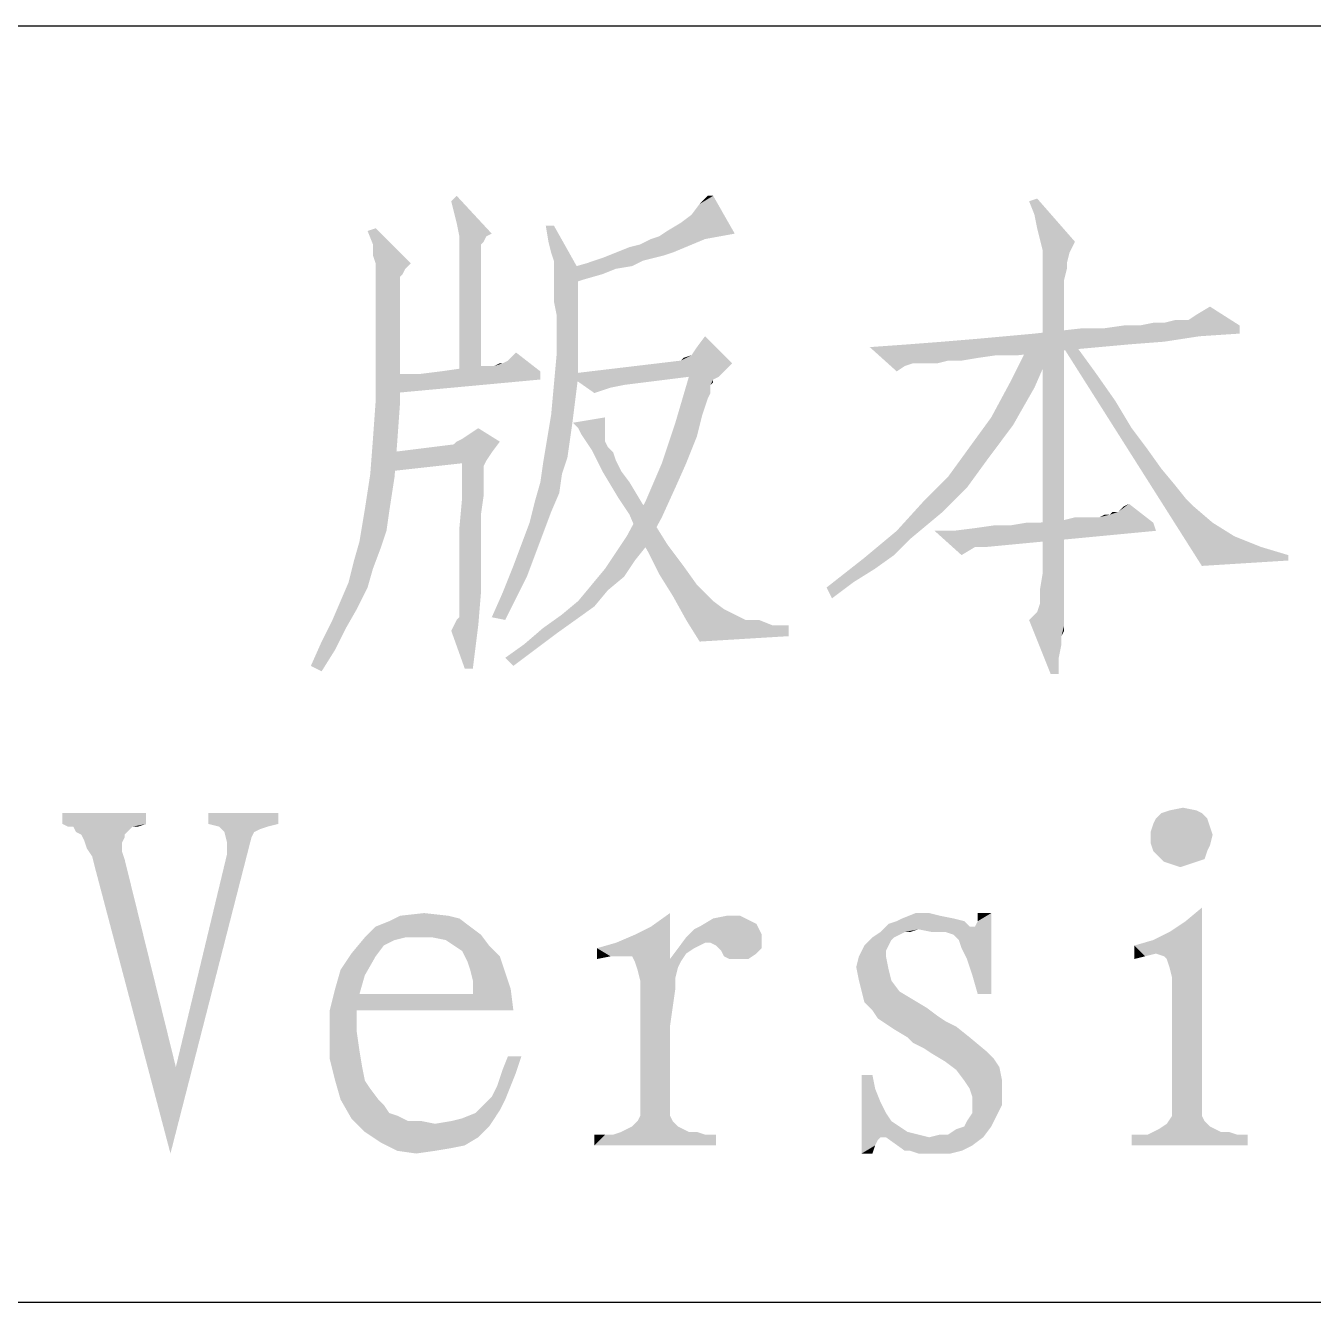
# Model space of a CAD drawing. Header units: millimetres. Extents: x 336 to 634, y 189 to 399.
# Drawn here: x 510.65 to 517.72, y 201.18 to 208.18 of the extents above; entities that cross this region are included whole.
import ezdxf

# ---------------------------------------------------------------- set-up
doc = ezdxf.new("R2010")
doc.units = ezdxf.units.MM

msp = doc.modelspace()

# ---------------------------------------------------------------- linework, layer by layer
at = {"color": 7, "linetype": 'Continuous'}
for p, q in [((448.54993, 208.17685), (628.54993, 208.17685)), ((448.54993, 201.17685), (628.54993, 201.17685))]:
    msp.add_line(p, q, dxfattribs=at)
for points in [[(513.00042, 207.1554), (512.9856, 207.21466), (513.01523, 207.24429)], [(513.01523, 207.09614), (513.00042, 207.1554), (513.01523, 207.24429)], [(513.01523, 207.09614), (513.01523, 207.24429), (513.20782, 207.03688)], [(514.30412, 207.14059), (514.34856, 207.19985), (514.42264, 207.24429)], [(514.30412, 207.14059), (514.42264, 207.24429), (514.54116, 207.03688)], [(514.42264, 207.24429), (514.34856, 207.19985), (514.39301, 207.24429)], [(516.1856, 207.14059), (516.15597, 207.21466), (516.20042, 207.22947)], [(516.20042, 207.06651), (516.1856, 207.14059), (516.20042, 207.22947)], [(516.21523, 207.00725), (516.20042, 207.06651), (516.20042, 207.22947)], [(516.21523, 207.00725), (516.20042, 207.22947), (516.40782, 206.99244)], [(514.54116, 207.03688), (514.24486, 207.09614), (514.30412, 207.14059)], [(512.55597, 206.97762), (512.52634, 207.0517), (512.57079, 207.06651)], [(512.55597, 206.91836), (512.55597, 206.97762), (512.57079, 207.06651)], [(512.57079, 206.87392), (512.55597, 206.91836), (512.57079, 207.06651)], [(512.57079, 206.87392), (512.57079, 207.06651), (512.76338, 206.87392)], [(513.20782, 207.03688), (513.03005, 207.02207), (513.01523, 207.09614)], [(513.54856, 207.08133), (513.51893, 206.99244), (513.50412, 207.08133)], [(513.53375, 206.93318), (513.51893, 206.99244), (513.54856, 207.08133)], [(513.54856, 206.88873), (513.53375, 206.93318), (513.54856, 207.08133)], [(513.54856, 206.88873), (513.54856, 207.08133), (513.6819, 206.84429)], [(514.54116, 207.03688), (514.17079, 207.0517), (514.24486, 207.09614)], [(513.03005, 207.02207), (513.20782, 207.03688), (513.17819, 207.02207)], [(513.17819, 207.02207), (513.16338, 206.99244), (513.03005, 206.93318)], [(513.17819, 207.02207), (513.03005, 206.93318), (513.03005, 207.02207)], [(513.16338, 206.99244), (513.14856, 206.97762), (513.03005, 206.93318)], [(513.8893, 206.93318), (513.96338, 206.96281), (514.37819, 207.00725)], [(513.8893, 206.93318), (514.37819, 207.00725), (514.20042, 206.93318)], [(513.96338, 206.96281), (514.02264, 206.97762), (514.37819, 207.00725)], [(514.37819, 207.00725), (514.02264, 206.97762), (514.0819, 207.00725)], [(514.0819, 207.00725), (514.12634, 207.02207), (514.54116, 207.03688)], [(514.0819, 207.00725), (514.54116, 207.03688), (514.37819, 207.00725)], [(514.54116, 207.03688), (514.12634, 207.02207), (514.17079, 207.0517)], [(516.40782, 206.99244), (516.23005, 206.94799), (516.21523, 207.00725)], [(516.23005, 206.94799), (516.40782, 206.99244), (516.37819, 206.93318)], [(513.14856, 206.97762), (513.14856, 206.94799), (513.03005, 206.93318)], [(513.03005, 206.93318), (513.14856, 206.94799), (513.14856, 206.93318)], [(513.14856, 206.93318), (513.14856, 206.88873), (513.03005, 206.23688)], [(513.14856, 206.93318), (513.03005, 206.23688), (513.03005, 206.93318)], [(514.20042, 206.93318), (514.15597, 206.91836), (513.81523, 206.90355)], [(514.20042, 206.93318), (513.81523, 206.90355), (513.8893, 206.93318)], [(513.81523, 206.90355), (514.15597, 206.91836), (514.09671, 206.90355)], [(516.37819, 206.93318), (516.23005, 206.91836), (516.23005, 206.94799)], [(516.23005, 206.91836), (516.37819, 206.93318), (516.36338, 206.87392)], [(516.36338, 206.87392), (516.23005, 206.8591), (516.23005, 206.91836)], [(512.76338, 206.87392), (512.57079, 206.84429), (512.57079, 206.87392)], [(512.57079, 206.84429), (512.76338, 206.87392), (512.73375, 206.84429)], [(513.14856, 206.88873), (513.14856, 206.82948), (513.03005, 206.23688)], [(513.6819, 206.84429), (513.54856, 206.8591), (513.54856, 206.88873)], [(513.6819, 206.84429), (513.54856, 206.84429), (513.54856, 206.8591)], [(513.97819, 206.8591), (513.62264, 206.84429), (513.72634, 206.87392)], [(513.62264, 206.84429), (513.97819, 206.8591), (513.8893, 206.84429)], [(514.09671, 206.90355), (514.03745, 206.88873), (513.72634, 206.87392)], [(514.09671, 206.90355), (513.72634, 206.87392), (513.81523, 206.90355)], [(513.72634, 206.87392), (514.03745, 206.88873), (513.97819, 206.8591)], [(516.23005, 206.8591), (516.36338, 206.87392), (516.36338, 206.84429)], [(516.36338, 206.84429), (516.23005, 206.77022), (516.23005, 206.8591)], [(512.73375, 206.84429), (512.57079, 206.81466), (512.57079, 206.84429)], [(512.57079, 206.81466), (512.73375, 206.84429), (512.71893, 206.81466)], [(512.71893, 206.81466), (512.70412, 206.79985), (512.57079, 206.78503)], [(512.71893, 206.81466), (512.57079, 206.78503), (512.57079, 206.81466)], [(512.57079, 206.78503), (512.70412, 206.79985), (512.70412, 206.77022)], [(512.70412, 206.77022), (512.57079, 206.74059), (512.57079, 206.78503)], [(513.14856, 206.82948), (513.14856, 206.7554), (513.03005, 206.23688)], [(513.6819, 206.84429), (513.54856, 206.82948), (513.54856, 206.84429)], [(513.54856, 206.79985), (513.54856, 206.82948), (513.6819, 206.84429)], [(513.54856, 206.7554), (513.54856, 206.79985), (513.6819, 206.84429)], [(513.54856, 206.71096), (513.54856, 206.7554), (513.6819, 206.84429)], [(513.54856, 206.71096), (513.6819, 206.84429), (513.6819, 206.68133)], [(513.62264, 206.84429), (513.8893, 206.84429), (513.71153, 206.78503)], [(513.71153, 206.78503), (513.62264, 206.7554), (513.62264, 206.84429)], [(513.8893, 206.84429), (513.81523, 206.81466), (513.71153, 206.78503)], [(516.36338, 206.84429), (516.34856, 206.78503), (516.23005, 206.77022)], [(516.23005, 206.77022), (516.34856, 206.78503), (516.34856, 206.69614)], [(512.70412, 206.77022), (512.70412, 206.7554), (512.57079, 206.74059)], [(512.57079, 206.74059), (512.70412, 206.7554), (512.70412, 206.72577)], [(512.70412, 206.72577), (512.57079, 206.68133), (512.57079, 206.74059)], [(512.57079, 206.68133), (512.70412, 206.72577), (512.70412, 206.68133)], [(513.14856, 206.7554), (513.14856, 206.66651), (513.03005, 206.23688)], [(513.6819, 206.68133), (513.54856, 206.66651), (513.54856, 206.71096)], [(516.34856, 206.69614), (516.23005, 206.6517), (516.23005, 206.77022)], [(512.70412, 206.68133), (512.70412, 206.63688), (512.57079, 206.62207)], [(512.70412, 206.68133), (512.57079, 206.62207), (512.57079, 206.68133)], [(512.57079, 206.62207), (512.70412, 206.63688), (512.70412, 206.57762)], [(513.14856, 206.66651), (513.14856, 206.54799), (513.03005, 206.23688)], [(513.56338, 206.59244), (513.54856, 206.66651), (513.6819, 206.68133)], [(513.56338, 206.53318), (513.56338, 206.59244), (513.6819, 206.68133)], [(513.56338, 206.53318), (513.6819, 206.68133), (513.6819, 206.53318)], [(516.23005, 206.6517), (516.34856, 206.69614), (516.34856, 206.59244)], [(516.34856, 206.59244), (516.23005, 206.51836), (516.23005, 206.6517)], [(517.03005, 206.56281), (517.07449, 206.59244), (517.14856, 206.63688)], [(517.03005, 206.56281), (517.14856, 206.63688), (517.31153, 206.53318)], [(512.70412, 206.57762), (512.57079, 206.53318), (512.57079, 206.62207)], [(512.57079, 206.53318), (512.70412, 206.57762), (512.70412, 206.48873)], [(516.23005, 206.51836), (516.34856, 206.59244), (516.34856, 206.44429)], [(512.70412, 206.48873), (512.57079, 206.44429), (512.57079, 206.53318)], [(513.14856, 206.54799), (513.14856, 206.41466), (513.03005, 206.23688)], [(513.6819, 206.53318), (513.6819, 206.38503), (513.56338, 206.37022)], [(513.6819, 206.53318), (513.56338, 206.37022), (513.56338, 206.53318)], [(516.1856, 206.48873), (516.31893, 206.50355), (517.31153, 206.53318)], [(516.1856, 206.48873), (517.31153, 206.53318), (517.31153, 206.48873)], [(516.34856, 206.44429), (516.23005, 206.3554), (516.23005, 206.51836)], [(516.31893, 206.50355), (516.57079, 206.51836), (517.31153, 206.53318)], [(516.57079, 206.51836), (516.31893, 206.50355), (516.45227, 206.51836)], [(516.76338, 206.53318), (517.31153, 206.53318), (516.57079, 206.51836)], [(516.76338, 206.53318), (516.57079, 206.51836), (516.67449, 206.53318)], [(516.89671, 206.54799), (516.76338, 206.53318), (516.83745, 206.54799)], [(517.31153, 206.53318), (516.76338, 206.53318), (516.89671, 206.54799)], [(517.01523, 206.56281), (517.03005, 206.56281), (516.89671, 206.54799)], [(516.9856, 206.56281), (517.01523, 206.56281), (516.89671, 206.54799)], [(516.9856, 206.56281), (516.89671, 206.54799), (516.95597, 206.56281)], [(517.31153, 206.53318), (516.89671, 206.54799), (517.03005, 206.56281)], [(512.57079, 206.44429), (512.70412, 206.48873), (512.70412, 206.41466)], [(512.70412, 206.41466), (512.57079, 206.34059), (512.57079, 206.44429)], [(514.30412, 206.37022), (514.33375, 206.41466), (514.37819, 206.47392)], [(514.30412, 206.37022), (514.37819, 206.47392), (514.52634, 206.32577)], [(516.70412, 206.42947), (515.2819, 206.41466), (515.4893, 206.42947)], [(515.2819, 206.41466), (516.70412, 206.42947), (516.54116, 206.41466)], [(516.89671, 206.44429), (515.4893, 206.42947), (515.6819, 206.44429)], [(515.4893, 206.42947), (516.89671, 206.44429), (516.70412, 206.42947)], [(515.6819, 206.44429), (515.85967, 206.4591), (517.0893, 206.47392)], [(515.6819, 206.44429), (517.0893, 206.47392), (516.89671, 206.44429)], [(517.0893, 206.47392), (515.85967, 206.4591), (516.02264, 206.47392)], [(517.31153, 206.48873), (516.02264, 206.47392), (516.1856, 206.48873)], [(516.02264, 206.47392), (517.31153, 206.48873), (517.0893, 206.47392)], [(516.2893, 206.42947), (516.05227, 206.22207), (516.15597, 206.42947)], [(516.05227, 206.22207), (516.2893, 206.42947), (516.1856, 206.19244)], [(516.23005, 206.3554), (516.34856, 206.44429), (516.34856, 206.28133)], [(516.40782, 206.42947), (517.10412, 205.21466), (516.33375, 206.42947)], [(516.40782, 206.42947), (516.52634, 206.26651), (517.10412, 205.21466)], [(512.57079, 206.34059), (512.70412, 206.41466), (512.70412, 206.31096)], [(513.14856, 206.41466), (513.14856, 206.26651), (513.03005, 206.23688)], [(513.29671, 206.34059), (513.34116, 206.38503), (513.47449, 206.28133)], [(513.6819, 206.2517), (513.54856, 206.20725), (513.56338, 206.37022)], [(513.56338, 206.37022), (513.6819, 206.38503), (513.6819, 206.2517)], [(514.24486, 206.34059), (514.25967, 206.3554), (514.30412, 206.37022)], [(514.52634, 206.32577), (514.24486, 206.34059), (514.30412, 206.37022)], [(515.2819, 206.41466), (516.54116, 206.41466), (515.97819, 206.37022)], [(515.2819, 206.41466), (515.97819, 206.37022), (515.51893, 206.32577)], [(515.2819, 206.41466), (515.51893, 206.32577), (515.47449, 206.31096)], [(515.47449, 206.31096), (515.43005, 206.28133), (515.2819, 206.41466)], [(515.97819, 206.37022), (515.87449, 206.3554), (515.51893, 206.32577)], [(515.87449, 206.3554), (515.71153, 206.34059), (515.51893, 206.32577)], [(515.71153, 206.34059), (515.87449, 206.3554), (515.7856, 206.34059)], [(516.54116, 206.41466), (516.37819, 206.39985), (515.97819, 206.37022)], [(516.37819, 206.39985), (516.23005, 206.38503), (515.97819, 206.37022)], [(515.97819, 206.37022), (516.23005, 206.38503), (516.09671, 206.37022)], [(516.34856, 206.28133), (516.23005, 206.16281), (516.23005, 206.3554)], [(512.70412, 206.31096), (512.57079, 206.11836), (512.57079, 206.34059)], [(512.57079, 206.11836), (512.70412, 206.31096), (512.70412, 206.10355)], [(512.92634, 206.28133), (513.03005, 206.29614), (513.22264, 206.31096)], [(513.47449, 206.28133), (512.92634, 206.28133), (513.22264, 206.31096)], [(513.17819, 206.31096), (513.22264, 206.31096), (513.03005, 206.29614)], [(513.17819, 206.31096), (513.03005, 206.29614), (513.10412, 206.31096)], [(513.26708, 206.32577), (513.22264, 206.31096), (513.25227, 206.32577)], [(513.47449, 206.28133), (513.22264, 206.31096), (513.26708, 206.32577)], [(513.47449, 206.28133), (513.26708, 206.32577), (513.29671, 206.34059)], [(514.52634, 206.32577), (513.62264, 206.26651), (514.24486, 206.34059)], [(514.52634, 206.32577), (514.4819, 206.28133), (513.62264, 206.26651)], [(515.53375, 206.32577), (515.51893, 206.32577), (515.71153, 206.34059)], [(515.56338, 206.32577), (515.53375, 206.32577), (515.71153, 206.34059)], [(515.59301, 206.32577), (515.56338, 206.32577), (515.71153, 206.34059)], [(515.59301, 206.32577), (515.71153, 206.34059), (515.65227, 206.32577)], [(512.80782, 206.26651), (513.47449, 206.23688), (512.67449, 206.16281)], [(512.80782, 206.26651), (512.67449, 206.16281), (512.67449, 206.26651)], [(513.47449, 206.28133), (512.80782, 206.26651), (512.92634, 206.28133)], [(512.80782, 206.26651), (513.47449, 206.28133), (513.47449, 206.23688)], [(513.54856, 206.20725), (513.6819, 206.2517), (513.66708, 206.13318)], [(514.2893, 206.2517), (513.62264, 206.26651), (514.4819, 206.28133)], [(513.62264, 206.26651), (514.2893, 206.2517), (513.93375, 206.20725)], [(513.62264, 206.26651), (513.93375, 206.20725), (513.85967, 206.19244)], [(513.85967, 206.19244), (513.77079, 206.16281), (513.62264, 206.26651)], [(514.42264, 206.23688), (514.21523, 205.99985), (514.2893, 206.2517)], [(514.42264, 206.23688), (514.40782, 206.20725), (514.21523, 205.99985)], [(514.2893, 206.2517), (514.4819, 206.28133), (514.45227, 206.2517)], [(514.2893, 206.2517), (514.45227, 206.2517), (514.42264, 206.23688)], [(514.42264, 206.23688), (514.42264, 206.22207), (514.40782, 206.20725)], [(516.1856, 206.19244), (515.94856, 206.02947), (516.05227, 206.22207)], [(516.23005, 206.16281), (516.34856, 206.28133), (516.34856, 206.07392)], [(516.52634, 206.26651), (516.63005, 206.11836), (517.10412, 205.21466)], [(513.66708, 206.13318), (513.53375, 206.04429), (513.54856, 206.20725)], [(514.40782, 206.20725), (514.40782, 206.19244), (514.21523, 205.99985)], [(514.40782, 206.19244), (514.40782, 206.16281), (514.21523, 205.99985)], [(514.40782, 206.16281), (514.39301, 206.13318), (514.21523, 205.99985)], [(515.94856, 206.02947), (516.1856, 206.19244), (516.06708, 205.98503)], [(516.34856, 206.07392), (516.23005, 205.9554), (516.23005, 206.16281)], [(512.70412, 206.10355), (512.55597, 205.91096), (512.57079, 206.11836)], [(512.55597, 205.91096), (512.70412, 206.10355), (512.6893, 205.89614)], [(513.53375, 206.04429), (513.66708, 206.13318), (513.65227, 206.01466)], [(514.39301, 206.13318), (514.37819, 206.08873), (514.21523, 205.99985)], [(514.37819, 206.08873), (514.36338, 206.04429), (514.21523, 205.99985)], [(516.23005, 205.9554), (516.34856, 206.07392), (516.34856, 205.8517)], [(516.63005, 206.11836), (516.71893, 205.97022), (517.10412, 205.21466)], [(513.65227, 206.01466), (513.50412, 205.86651), (513.53375, 206.04429)], [(513.65227, 206.01466), (513.63745, 205.91096), (513.50412, 205.86651)], [(513.66708, 205.98503), (513.65227, 205.99985), (513.83005, 206.02947)], [(513.66708, 205.98503), (513.83005, 206.02947), (513.83005, 205.98503)], [(514.34856, 205.98503), (514.14116, 205.77762), (514.21523, 205.99985)], [(514.21523, 205.99985), (514.36338, 206.04429), (514.34856, 205.98503)], [(516.06708, 205.98503), (515.83005, 205.86651), (515.94856, 206.02947)], [(513.25227, 205.89614), (513.04486, 205.91096), (513.0893, 205.94058)], [(513.0893, 205.94058), (513.13375, 205.97022), (513.25227, 205.89614)], [(513.83005, 205.98503), (513.6819, 205.97022), (513.66708, 205.98503)], [(513.6819, 205.97022), (513.83005, 205.98503), (513.83005, 205.9554)], [(513.83005, 205.9554), (513.69671, 205.94058), (513.6819, 205.97022)], [(513.69671, 205.94058), (513.83005, 205.9554), (513.83005, 205.94058)], [(513.83005, 205.94058), (513.72634, 205.89614), (513.69671, 205.94058)], [(513.83005, 205.94058), (513.83005, 205.92577), (513.72634, 205.89614)], [(514.34856, 205.98503), (514.33375, 205.92577), (514.14116, 205.77762)], [(515.83005, 205.86651), (516.06708, 205.98503), (515.93375, 205.80725)], [(516.34856, 205.8517), (516.23005, 205.74799), (516.23005, 205.9554)], [(516.71893, 205.97022), (516.80782, 205.8517), (517.10412, 205.21466)], [(512.6893, 205.89614), (512.54116, 205.71836), (512.55597, 205.91096)], [(512.54116, 205.71836), (512.6893, 205.89614), (512.67449, 205.70355)], [(512.64486, 205.83688), (513.00042, 205.88133), (513.25227, 205.89614)], [(512.64486, 205.83688), (513.25227, 205.89614), (513.20782, 205.83688)], [(513.25227, 205.89614), (513.00042, 205.88133), (513.01523, 205.89614)], [(513.25227, 205.89614), (513.01523, 205.89614), (513.04486, 205.91096)], [(513.62264, 205.80725), (513.4893, 205.77762), (513.50412, 205.86651)], [(513.50412, 205.86651), (513.63745, 205.91096), (513.62264, 205.80725)], [(513.83005, 205.92577), (513.83005, 205.91096), (513.72634, 205.89614)], [(513.72634, 205.89614), (513.83005, 205.91096), (513.83005, 205.89614)], [(513.83005, 205.89614), (513.75597, 205.8517), (513.72634, 205.89614)], [(513.83005, 205.89614), (513.84486, 205.86651), (513.75597, 205.8517)], [(513.75597, 205.8517), (513.84486, 205.86651), (513.87449, 205.83688)], [(514.14116, 205.77762), (514.33375, 205.92577), (514.27449, 205.77762)], [(515.93375, 205.80725), (515.71153, 205.70355), (515.83005, 205.86651)], [(513.20782, 205.83688), (513.17819, 205.79244), (512.64486, 205.73318)], [(513.20782, 205.83688), (512.64486, 205.73318), (512.64486, 205.83688)], [(513.17819, 205.79244), (513.04486, 205.77762), (512.64486, 205.73318)], [(513.04486, 205.77762), (513.17819, 205.79244), (513.16338, 205.76281)], [(513.4893, 205.77762), (513.62264, 205.80725), (513.59301, 205.71836)], [(513.87449, 205.83688), (513.7856, 205.79244), (513.75597, 205.8517)], [(513.7856, 205.79244), (513.87449, 205.83688), (513.8893, 205.79244)], [(513.8893, 205.79244), (513.81523, 205.73318), (513.7856, 205.79244)], [(513.81523, 205.73318), (513.8893, 205.79244), (513.91893, 205.73318)], [(515.71153, 205.70355), (515.93375, 205.80725), (515.81523, 205.64429)], [(516.23005, 205.74799), (516.34856, 205.8517), (516.34856, 205.62947)], [(516.80782, 205.8517), (516.8819, 205.74799), (517.10412, 205.21466)], [(512.67449, 205.70355), (512.51153, 205.52577), (512.54116, 205.71836)], [(513.16338, 205.76281), (513.04486, 205.58503), (513.04486, 205.77762)], [(513.16338, 205.76281), (513.16338, 205.73318), (513.04486, 205.58503)], [(513.16338, 205.73318), (513.16338, 205.70355), (513.04486, 205.58503)], [(513.59301, 205.71836), (513.47449, 205.67392), (513.4893, 205.77762)], [(513.47449, 205.67392), (513.59301, 205.71836), (513.57819, 205.61466)], [(513.91893, 205.73318), (513.85967, 205.6591), (513.81523, 205.73318)], [(513.91893, 205.73318), (513.96338, 205.67392), (513.85967, 205.6591)], [(514.27449, 205.77762), (514.21523, 205.64429), (514.05227, 205.57022)], [(514.27449, 205.77762), (514.05227, 205.57022), (514.14116, 205.77762)], [(516.34856, 205.62947), (516.23005, 205.5554), (516.23005, 205.74799)], [(516.8819, 205.74799), (516.95597, 205.6591), (517.10412, 205.21466)], [(512.51153, 205.52577), (512.67449, 205.70355), (512.64486, 205.51096)], [(513.16338, 205.70355), (513.16338, 205.6591), (513.04486, 205.58503)], [(513.16338, 205.6591), (513.16338, 205.59985), (513.04486, 205.58503)], [(513.57819, 205.61466), (513.44486, 205.57022), (513.47449, 205.67392)], [(513.85967, 205.6591), (513.96338, 205.67392), (514.00782, 205.59985)], [(514.00782, 205.59985), (513.90412, 205.58503), (513.85967, 205.6591)], [(515.81523, 205.64429), (515.57819, 205.57022), (515.71153, 205.70355)], [(516.95597, 205.6591), (517.01523, 205.58503), (517.10412, 205.21466)], [(513.14856, 205.49614), (513.03005, 205.42207), (513.04486, 205.58503)], [(513.04486, 205.58503), (513.16338, 205.59985), (513.14856, 205.49614)], [(513.44486, 205.57022), (513.57819, 205.61466), (513.53375, 205.51096)], [(513.96338, 205.49614), (513.90412, 205.58503), (514.00782, 205.59985)], [(513.96338, 205.49614), (514.00782, 205.59985), (514.09671, 205.4517)], [(514.05227, 205.57022), (514.21523, 205.64429), (514.14116, 205.48133)], [(515.81523, 205.64429), (515.75597, 205.58503), (515.57819, 205.57022)], [(515.57819, 205.57022), (515.75597, 205.58503), (515.6819, 205.51096)], [(516.23005, 205.5554), (516.34856, 205.62947), (516.34856, 205.42207)], [(517.01523, 205.58503), (517.05967, 205.54059), (517.10412, 205.21466)], [(512.64486, 205.51096), (512.49671, 205.43688), (512.51153, 205.52577)], [(512.49671, 205.43688), (512.64486, 205.51096), (512.63005, 205.40725)], [(513.53375, 205.51096), (513.41523, 205.4517), (513.44486, 205.57022)], [(513.41523, 205.4517), (513.53375, 205.51096), (513.4893, 205.39244)], [(514.14116, 205.48133), (513.94856, 205.37762), (514.05227, 205.57022)], [(515.6819, 205.51096), (515.43005, 205.40725), (515.57819, 205.57022)], [(515.6819, 205.51096), (515.59301, 205.43688), (515.43005, 205.40725)], [(516.34856, 205.42207), (516.23005, 205.40725), (516.23005, 205.5554)], [(516.64486, 205.51096), (516.60042, 205.49614), (516.61523, 205.51096)], [(516.83745, 205.4517), (516.60042, 205.49614), (516.64486, 205.51096)], [(516.64486, 205.51096), (516.67449, 205.54059), (516.70412, 205.5554)], [(516.64486, 205.51096), (516.70412, 205.5554), (516.83745, 205.4517)], [(517.05967, 205.54059), (517.16338, 205.4517), (517.10412, 205.21466)], [(512.63005, 205.40725), (512.4819, 205.34799), (512.49671, 205.43688)], [(513.03005, 205.42207), (513.14856, 205.49614), (513.14856, 205.37762)], [(513.4893, 205.39244), (513.37079, 205.33318), (513.41523, 205.4517)], [(513.94856, 205.37762), (514.14116, 205.48133), (514.05227, 205.31836)], [(514.09671, 205.4517), (514.00782, 205.39244), (513.96338, 205.49614)], [(514.00782, 205.39244), (514.09671, 205.4517), (514.17079, 205.33318)], [(515.43005, 205.40725), (515.59301, 205.43688), (515.50412, 205.36281)], [(515.74116, 205.40725), (515.85967, 205.42207), (516.83745, 205.4517)], [(515.74116, 205.40725), (516.83745, 205.4517), (516.85227, 205.40725)], [(515.85967, 205.42207), (516.05227, 205.43688), (516.83745, 205.4517)], [(516.05227, 205.43688), (515.85967, 205.42207), (515.96338, 205.43688)], [(516.21523, 205.4517), (516.83745, 205.4517), (516.05227, 205.43688)], [(516.21523, 205.4517), (516.05227, 205.43688), (516.14116, 205.4517)], [(516.21523, 205.4517), (516.34856, 205.46651), (516.54116, 205.48133)], [(516.83745, 205.4517), (516.21523, 205.4517), (516.54116, 205.48133)], [(516.34856, 205.46651), (516.21523, 205.4517), (516.2893, 205.46651)], [(516.49671, 205.48133), (516.54116, 205.48133), (516.34856, 205.46651)], [(516.45227, 205.48133), (516.49671, 205.48133), (516.34856, 205.46651)], [(516.45227, 205.48133), (516.34856, 205.46651), (516.40782, 205.48133)], [(516.5856, 205.49614), (516.60042, 205.49614), (516.54116, 205.48133)], [(516.5856, 205.49614), (516.54116, 205.48133), (516.57079, 205.49614)], [(516.83745, 205.4517), (516.54116, 205.48133), (516.60042, 205.49614)], [(517.16338, 205.4517), (517.2819, 205.37762), (517.10412, 205.21466)], [(512.4819, 205.34799), (512.63005, 205.40725), (512.60042, 205.31836)], [(513.14856, 205.37762), (513.03005, 205.27392), (513.03005, 205.42207)], [(513.03005, 205.27392), (513.14856, 205.37762), (513.14856, 205.22947)], [(513.37079, 205.33318), (513.4893, 205.39244), (513.44486, 205.27392)], [(514.05227, 205.31836), (513.8893, 205.28873), (513.94856, 205.37762)], [(514.17079, 205.33318), (514.06708, 205.28873), (514.00782, 205.39244)], [(515.50412, 205.36281), (515.25227, 205.25911), (515.43005, 205.40725)], [(515.74116, 205.40725), (515.7856, 205.27392), (515.63745, 205.40725)], [(515.74116, 205.40725), (516.85227, 205.40725), (515.85967, 205.31836)], [(515.74116, 205.40725), (515.85967, 205.31836), (515.7856, 205.27392)], [(515.85967, 205.31836), (516.85227, 205.40725), (515.91893, 205.31836)], [(516.23005, 205.27392), (516.23005, 205.40725), (516.34856, 205.42207)], [(516.23005, 205.27392), (516.34856, 205.42207), (516.34856, 205.25911)], [(517.2819, 205.37762), (517.43005, 205.31836), (517.10412, 205.21466)], [(512.60042, 205.31836), (512.45227, 205.24429), (512.4819, 205.34799)], [(512.45227, 205.24429), (512.60042, 205.31836), (512.55597, 205.19985)], [(513.44486, 205.27392), (513.32634, 205.21466), (513.37079, 205.33318)], [(513.8893, 205.28873), (514.05227, 205.31836), (513.99301, 205.24429)], [(514.06708, 205.28873), (514.17079, 205.33318), (514.25967, 205.21466)], [(515.50412, 205.36281), (515.41523, 205.27392), (515.25227, 205.25911)], [(517.43005, 205.31836), (517.57819, 205.27392), (517.10412, 205.21466)], [(512.55597, 205.19985), (512.42264, 205.12577), (512.45227, 205.24429)], [(513.14856, 205.22947), (513.03005, 205.1554), (513.03005, 205.27392)], [(513.03005, 205.06651), (513.03005, 205.1554), (513.14856, 205.22947)], [(513.03005, 205.06651), (513.14856, 205.22947), (513.14856, 205.06651)], [(513.32634, 205.21466), (513.44486, 205.27392), (513.40042, 205.1554)], [(513.99301, 205.24429), (513.83005, 205.19985), (513.8893, 205.28873)], [(513.83005, 205.19985), (513.99301, 205.24429), (513.93375, 205.1554)], [(514.25967, 205.21466), (514.12634, 205.17022), (514.06708, 205.28873)], [(515.31153, 205.19985), (515.04486, 205.09614), (515.25227, 205.25911)], [(515.25227, 205.25911), (515.41523, 205.27392), (515.31153, 205.19985)], [(516.34856, 205.25911), (516.23005, 205.17022), (516.23005, 205.27392)], [(516.23005, 205.17022), (516.34856, 205.25911), (516.34856, 205.12577)], [(517.57819, 205.27392), (517.57819, 205.24429), (517.10412, 205.21466)], [(512.42264, 205.12577), (512.55597, 205.19985), (512.52634, 205.09614)], [(513.40042, 205.1554), (513.26708, 205.06651), (513.32634, 205.21466)], [(513.26708, 205.06651), (513.40042, 205.1554), (513.34116, 205.03688)], [(513.93375, 205.1554), (513.75597, 205.11096), (513.83005, 205.19985)], [(513.75597, 205.11096), (513.93375, 205.1554), (513.84486, 205.08133)], [(514.12634, 205.17022), (514.25967, 205.21466), (514.33375, 205.11096)], [(514.33375, 205.11096), (514.20042, 205.0517), (514.12634, 205.17022)], [(515.31153, 205.19985), (515.19301, 205.12577), (515.04486, 205.09614)], [(516.34856, 205.12577), (516.21523, 205.08133), (516.23005, 205.17022)], [(512.52634, 205.09614), (512.37819, 205.02207), (512.42264, 205.12577)], [(512.37819, 205.02207), (512.52634, 205.09614), (512.46708, 204.97762)], [(513.84486, 205.08133), (513.6819, 205.02207), (513.75597, 205.11096)], [(513.6819, 205.02207), (513.84486, 205.08133), (513.77079, 204.99244)], [(514.33375, 205.11096), (514.37819, 205.06651), (514.20042, 205.0517)], [(515.04486, 205.09614), (515.19301, 205.12577), (515.07449, 205.03688)], [(516.21523, 205.03688), (516.21523, 205.08133), (516.34856, 205.12577)], [(516.21523, 205.00725), (516.21523, 205.03688), (516.34856, 205.12577)], [(516.21523, 205.00725), (516.34856, 205.12577), (516.34856, 205.00725)], [(512.46708, 204.97762), (512.33375, 204.91836), (512.37819, 205.02207)], [(513.14856, 205.06651), (513.03005, 204.99244), (513.03005, 205.06651)], [(513.03005, 204.94799), (513.03005, 204.99244), (513.14856, 205.06651)], [(513.03005, 204.93318), (513.03005, 204.94799), (513.14856, 205.06651)], [(513.03005, 204.93318), (513.14856, 205.06651), (513.13375, 204.88873)], [(513.34116, 205.03688), (513.20782, 204.93318), (513.26708, 205.06651)], [(513.20782, 204.93318), (513.34116, 205.03688), (513.2819, 204.91836)], [(513.77079, 204.99244), (513.59301, 204.94799), (513.6819, 205.02207)], [(514.20042, 205.0517), (514.37819, 205.06651), (514.42264, 205.02207)], [(514.42264, 205.02207), (514.27449, 204.91836), (514.20042, 205.0517)], [(514.42264, 205.02207), (514.4819, 204.97762), (514.27449, 204.91836)], [(512.33375, 204.91836), (512.46708, 204.97762), (512.40782, 204.87392)], [(513.66708, 204.91836), (513.4893, 204.87392), (513.59301, 204.94799)], [(513.59301, 204.94799), (513.77079, 204.99244), (513.66708, 204.91836)], [(514.4819, 204.97762), (514.54116, 204.94799), (514.27449, 204.91836)], [(514.27449, 204.91836), (514.54116, 204.94799), (514.60042, 204.91836)], [(516.15597, 204.91836), (516.20042, 204.96281), (516.34856, 205.00725)], [(516.15597, 204.91836), (516.34856, 205.00725), (516.34856, 204.91836)], [(516.34856, 205.00725), (516.20042, 204.96281), (516.21523, 205.00725)], [(512.40782, 204.87392), (512.27449, 204.79984), (512.33375, 204.91836)], [(512.27449, 204.79984), (512.40782, 204.87392), (512.34856, 204.7554)], [(513.13375, 204.88873), (512.9856, 204.8591), (513.01523, 204.91836)], [(513.05967, 204.6517), (512.9856, 204.8591), (513.13375, 204.88873)], [(513.13375, 204.88873), (513.01523, 204.91836), (513.03005, 204.93318)], [(513.05967, 204.6517), (513.13375, 204.88873), (513.10412, 204.6517)], [(513.56338, 204.84429), (513.3856, 204.78503), (513.4893, 204.87392)], [(513.4893, 204.87392), (513.66708, 204.91836), (513.56338, 204.84429)], [(514.60042, 204.91836), (514.34856, 204.79984), (514.27449, 204.91836)], [(514.67449, 204.91836), (514.74856, 204.88873), (514.34856, 204.79984)], [(514.60042, 204.91836), (514.67449, 204.91836), (514.34856, 204.79984)], [(514.83745, 204.88873), (514.83745, 204.82947), (514.34856, 204.79984)], [(514.74856, 204.88873), (514.83745, 204.88873), (514.34856, 204.79984)], [(516.34856, 204.91836), (516.27449, 204.62207), (516.15597, 204.91836)], [(516.34856, 204.91836), (516.34856, 204.88873), (516.27449, 204.62207)], [(516.34856, 204.88873), (516.33375, 204.82947), (516.27449, 204.62207)], [(516.34856, 204.88873), (516.34856, 204.8591), (516.33375, 204.82947)], [(512.34856, 204.7554), (512.21523, 204.66651), (512.27449, 204.79984)], [(513.3856, 204.78503), (513.56338, 204.84429), (513.44486, 204.7554)], [(516.33375, 204.82947), (516.33375, 204.78503), (516.27449, 204.62207)], [(512.21523, 204.66651), (512.34856, 204.7554), (512.27449, 204.63688)], [(513.44486, 204.7554), (513.2819, 204.71096), (513.3856, 204.78503)], [(513.2819, 204.71096), (513.44486, 204.7554), (513.32634, 204.66651)], [(516.33375, 204.78503), (516.31893, 204.71096), (516.27449, 204.62207)], [(516.27449, 204.62207), (516.31893, 204.71096), (516.31893, 204.62207)], [(516.92634, 203.87392), (517.00042, 203.88873), (517.07449, 203.87392)], [(511.31153, 203.85911), (510.85227, 203.79985), (510.85227, 203.85911)], [(510.85227, 203.79985), (511.31153, 203.85911), (511.31153, 203.79985)], [(512.03745, 203.85911), (511.65227, 203.79985), (511.65227, 203.85911)], [(511.65227, 203.79985), (512.03745, 203.85911), (512.03745, 203.79985)], [(517.13375, 203.82947), (516.83745, 203.79985), (516.85227, 203.82947)], [(516.83745, 203.79985), (517.13375, 203.82947), (517.14856, 203.78503)], [(517.10412, 203.8591), (516.85227, 203.82947), (516.8819, 203.8591)], [(516.85227, 203.82947), (517.10412, 203.8591), (517.13375, 203.82947)], [(517.07449, 203.87392), (516.8819, 203.8591), (516.92634, 203.87392)], [(516.8819, 203.8591), (517.07449, 203.87392), (517.10412, 203.8591)], [(511.31153, 203.79985), (510.8819, 203.78503), (510.85227, 203.79985)], [(510.91153, 203.78503), (510.8819, 203.78503), (511.31153, 203.79985)], [(511.23745, 203.78503), (510.91153, 203.78503), (511.31153, 203.79985)], [(511.23745, 203.78503), (510.92634, 203.7554), (510.91153, 203.78503)], [(511.23745, 203.78503), (511.22264, 203.77021), (510.92634, 203.7554)], [(510.95597, 203.74059), (510.92634, 203.7554), (511.22264, 203.77021)], [(510.95597, 203.74059), (511.22264, 203.77021), (511.19301, 203.74059)], [(511.19301, 203.74059), (510.97079, 203.71096), (510.95597, 203.74059)], [(511.19301, 203.74059), (511.19301, 203.72577), (510.97079, 203.71096)], [(511.23745, 203.78503), (511.31153, 203.79985), (511.26708, 203.78503)], [(512.03745, 203.79985), (511.71153, 203.78503), (511.65227, 203.79985)], [(511.71153, 203.78503), (512.03745, 203.79985), (511.97819, 203.78503)], [(511.97819, 203.78503), (511.74116, 203.7554), (511.71153, 203.78503)], [(511.97819, 203.78503), (511.93375, 203.77021), (511.74116, 203.7554)], [(511.74116, 203.7554), (511.93375, 203.77021), (511.90412, 203.7554)], [(511.90412, 203.7554), (511.75597, 203.69614), (511.74116, 203.7554)], [(511.90412, 203.7554), (511.8893, 203.72577), (511.75597, 203.69614)], [(517.14856, 203.78503), (516.82264, 203.7554), (516.83745, 203.79985)], [(516.82264, 203.7554), (517.14856, 203.78503), (517.16338, 203.74059)], [(517.16338, 203.74059), (516.82264, 203.69614), (516.82264, 203.7554)], [(516.82264, 203.69614), (517.16338, 203.74059), (517.14856, 203.68133)], [(510.97079, 203.71096), (511.19301, 203.72577), (511.17819, 203.69614)], [(511.17819, 203.69614), (510.9856, 203.66651), (510.97079, 203.71096)], [(510.9856, 203.66651), (511.17819, 203.69614), (511.17819, 203.6517)], [(511.47449, 202.46651), (511.8893, 203.72577), (511.44486, 201.99244)], [(511.47449, 202.46651), (511.75597, 203.63688), (511.8893, 203.72577)], [(511.75597, 203.63688), (511.75597, 203.69614), (511.8893, 203.72577)], [(517.14856, 203.68133), (516.83745, 203.6517), (516.82264, 203.69614)], [(516.83745, 203.6517), (517.14856, 203.68133), (517.13375, 203.6517)], [(511.17819, 203.6517), (511.01523, 203.62207), (510.9856, 203.66651)], [(511.01523, 203.62207), (511.17819, 203.6517), (511.19301, 203.60725)], [(511.19301, 203.60725), (511.03005, 203.56281), (511.01523, 203.62207)], [(511.03005, 203.56281), (511.19301, 203.60725), (511.47449, 202.46651)], [(517.13375, 203.6517), (516.86708, 203.62207), (516.83745, 203.6517)], [(516.86708, 203.62207), (517.13375, 203.6517), (517.11893, 203.60725)], [(517.11893, 203.60725), (516.89671, 203.59244), (516.86708, 203.62207)], [(516.89671, 203.59244), (517.11893, 203.60725), (517.07449, 203.59244)], [(511.47449, 202.46651), (511.44486, 201.99244), (511.03005, 203.56281)], [(517.07449, 203.59244), (516.94116, 203.57762), (516.89671, 203.59244)], [(516.94116, 203.57762), (517.07449, 203.59244), (517.03005, 203.57762)], [(517.03005, 203.57762), (516.9856, 203.56281), (516.94116, 203.57762)], [(516.85227, 203.08873), (517.01523, 203.26651), (517.10412, 203.34059)], [(516.89671, 203.07392), (516.85227, 203.08873), (517.10412, 203.34059)], [(516.91153, 203.0591), (516.89671, 203.07392), (517.10412, 203.34059)], [(516.92634, 203.01466), (516.91153, 203.0591), (517.10412, 203.34059)], [(516.94116, 202.9554), (516.92634, 203.01466), (517.10412, 203.34059)], [(516.94116, 202.9554), (517.10412, 203.34059), (517.10412, 202.22947)], [(512.57079, 203.23688), (512.64486, 203.26651), (513.03005, 203.28133)], [(512.57079, 203.23688), (513.03005, 203.28133), (513.0893, 203.23688)], [(512.97079, 203.29614), (513.03005, 203.28133), (512.64486, 203.26651)], [(512.97079, 203.29614), (512.64486, 203.26651), (512.70412, 203.29614)], [(512.70412, 203.29614), (512.83745, 203.31096), (512.97079, 203.29614)], [(513.85967, 203.07392), (514.0819, 203.23688), (514.1856, 203.31096)], [(513.93375, 203.07392), (513.85967, 203.07392), (514.1856, 203.31096)], [(513.97819, 203.07392), (513.93375, 203.07392), (514.1856, 203.31096)], [(513.97819, 203.07392), (514.1856, 203.31096), (514.1856, 203.0591)], [(514.31893, 203.22207), (514.34856, 203.23688), (514.65967, 203.2517)], [(514.31893, 203.22207), (514.65967, 203.2517), (514.67449, 203.22207)], [(514.60042, 203.28133), (514.63005, 203.26651), (514.34856, 203.23688)], [(514.60042, 203.28133), (514.34856, 203.23688), (514.42264, 203.28133)], [(514.63005, 203.26651), (514.65967, 203.2517), (514.34856, 203.23688)], [(514.52634, 203.29614), (514.57079, 203.29614), (514.42264, 203.28133)], [(514.52634, 203.29614), (514.42264, 203.28133), (514.49671, 203.29614)], [(514.42264, 203.28133), (514.57079, 203.29614), (514.60042, 203.28133)], [(515.54856, 203.22207), (515.34116, 203.20725), (515.3856, 203.2517)], [(515.80042, 203.26651), (515.3856, 203.2517), (515.43005, 203.26651)], [(515.3856, 203.2517), (515.80042, 203.26651), (515.83005, 203.23688)], [(515.3856, 203.2517), (515.83005, 203.23688), (515.54856, 203.22207)], [(515.74116, 203.28133), (515.43005, 203.26651), (515.45967, 203.28133)], [(515.43005, 203.26651), (515.74116, 203.28133), (515.80042, 203.26651)], [(515.60782, 203.31096), (515.66708, 203.29614), (515.45967, 203.28133)], [(515.60782, 203.31096), (515.45967, 203.28133), (515.53375, 203.31096)], [(515.45967, 203.28133), (515.66708, 203.29614), (515.74116, 203.28133)], [(515.7856, 203.11836), (515.85967, 203.23688), (515.94856, 203.31096)], [(515.81523, 203.0591), (515.7856, 203.11836), (515.94856, 203.31096)], [(515.84486, 202.97022), (515.81523, 203.0591), (515.94856, 203.31096)], [(515.87449, 202.86651), (515.84486, 202.97022), (515.94856, 203.31096)], [(515.85967, 203.23688), (515.87449, 203.26651), (515.94856, 203.31096)], [(515.94856, 203.31096), (515.87449, 203.26651), (515.87449, 203.31096)], [(515.87449, 202.86651), (515.94856, 203.31096), (515.94856, 202.86651)], [(516.85227, 203.08873), (516.92634, 203.20725), (517.01523, 203.26651)], [(512.67449, 203.16281), (512.43745, 203.08873), (512.51153, 203.17762)], [(513.0893, 203.23688), (513.14856, 203.19244), (512.51153, 203.17762)], [(513.0893, 203.23688), (512.51153, 203.17762), (512.57079, 203.23688)], [(512.73375, 203.17762), (512.51153, 203.17762), (513.14856, 203.19244)], [(512.51153, 203.17762), (512.73375, 203.17762), (512.67449, 203.16281)], [(512.80782, 203.17762), (512.73375, 203.17762), (513.14856, 203.19244)], [(512.8819, 203.17762), (512.80782, 203.17762), (513.14856, 203.19244)], [(512.95597, 203.16281), (512.8819, 203.17762), (513.14856, 203.19244)], [(513.00042, 203.13318), (512.95597, 203.16281), (513.14856, 203.19244)], [(513.00042, 203.13318), (513.14856, 203.19244), (513.19301, 203.13318)], [(513.85967, 203.07392), (513.99301, 203.19244), (514.0819, 203.23688)], [(513.85967, 203.07392), (513.8893, 203.14799), (513.99301, 203.19244)], [(514.37819, 203.14799), (514.23005, 203.11836), (514.27449, 203.17762)], [(514.67449, 203.22207), (514.6893, 203.19244), (514.27449, 203.17762)], [(514.67449, 203.22207), (514.27449, 203.17762), (514.31893, 203.22207)], [(514.27449, 203.17762), (514.6893, 203.19244), (514.6893, 203.17762)], [(514.27449, 203.17762), (514.6893, 203.17762), (514.37819, 203.14799)], [(514.40782, 203.14799), (514.37819, 203.14799), (514.6893, 203.17762)], [(514.43745, 203.13318), (514.40782, 203.14799), (514.6893, 203.17762)], [(514.45227, 203.11836), (514.43745, 203.13318), (514.6893, 203.17762)], [(514.45227, 203.11836), (514.6893, 203.17762), (514.6893, 203.11836)], [(515.41523, 203.17762), (515.40042, 203.16281), (515.25227, 203.13318)], [(515.41523, 203.17762), (515.25227, 203.13318), (515.29671, 203.17762)], [(515.47449, 203.20725), (515.44486, 203.19244), (515.29671, 203.17762)], [(515.47449, 203.20725), (515.29671, 203.17762), (515.34116, 203.20725)], [(515.29671, 203.17762), (515.44486, 203.19244), (515.41523, 203.17762)], [(515.47449, 203.20725), (515.34116, 203.20725), (515.54856, 203.22207)], [(515.47449, 203.20725), (515.54856, 203.22207), (515.50412, 203.20725)], [(515.84486, 203.23688), (515.85967, 203.23688), (515.54856, 203.22207)], [(515.83005, 203.23688), (515.84486, 203.23688), (515.54856, 203.22207)], [(515.62264, 203.20725), (515.54856, 203.22207), (515.85967, 203.23688)], [(515.69671, 203.20725), (515.62264, 203.20725), (515.85967, 203.23688)], [(515.74116, 203.19244), (515.69671, 203.20725), (515.85967, 203.23688)], [(515.77079, 203.16281), (515.74116, 203.19244), (515.85967, 203.23688)], [(515.7856, 203.11836), (515.77079, 203.16281), (515.85967, 203.23688)], [(516.85227, 203.08873), (516.83745, 203.16281), (516.92634, 203.20725)], [(512.67449, 203.16281), (512.61523, 203.13318), (512.43745, 203.08873)], [(512.43745, 203.08873), (512.61523, 203.13318), (512.57079, 203.07392)], [(513.19301, 203.13318), (513.04486, 203.10355), (513.00042, 203.13318)], [(513.04486, 203.10355), (513.19301, 203.13318), (513.25227, 203.07392)], [(513.25227, 203.07392), (513.07449, 203.04429), (513.04486, 203.10355)], [(513.85967, 203.07392), (513.7856, 203.11836), (513.8893, 203.14799)], [(513.85967, 203.07392), (513.7856, 203.0591), (513.7856, 203.11836)], [(514.31893, 203.11836), (514.27449, 203.08873), (514.1856, 203.0591)], [(514.31893, 203.11836), (514.1856, 203.0591), (514.23005, 203.11836)], [(514.37819, 203.14799), (514.34856, 203.13318), (514.23005, 203.11836)], [(514.23005, 203.11836), (514.34856, 203.13318), (514.31893, 203.11836)], [(514.6893, 203.11836), (514.46708, 203.10355), (514.45227, 203.11836)], [(514.46708, 203.10355), (514.6893, 203.11836), (514.65967, 203.08873)], [(514.65967, 203.08873), (514.4819, 203.07392), (514.46708, 203.10355)], [(515.3856, 203.13318), (515.37079, 203.10355), (515.22264, 203.07392)], [(515.3856, 203.13318), (515.22264, 203.07392), (515.25227, 203.13318)], [(515.22264, 203.07392), (515.37079, 203.10355), (515.37079, 203.07392)], [(515.25227, 203.13318), (515.40042, 203.16281), (515.3856, 203.13318)], [(516.85227, 203.08873), (516.73375, 203.13318), (516.83745, 203.16281)], [(516.73375, 203.13318), (516.85227, 203.08873), (516.79301, 203.07392)], [(516.79301, 203.07392), (516.73375, 203.0591), (516.73375, 203.13318)], [(512.57079, 203.07392), (512.37819, 202.99985), (512.43745, 203.08873)], [(512.37819, 202.99985), (512.57079, 203.07392), (512.51153, 202.97022)], [(513.0893, 202.99985), (513.07449, 203.04429), (513.25227, 203.07392)], [(513.0893, 202.99985), (513.25227, 203.07392), (513.2819, 202.98503)], [(514.1856, 203.0591), (513.99301, 203.04429), (513.97819, 203.07392)], [(514.24486, 203.04429), (513.99301, 203.04429), (514.1856, 203.0591)], [(514.24486, 203.04429), (514.00782, 202.99985), (513.99301, 203.04429)], [(514.24486, 203.04429), (514.23005, 203.01466), (514.00782, 202.99985)], [(514.1856, 203.0591), (514.27449, 203.08873), (514.24486, 203.04429)], [(514.51153, 203.0591), (514.4819, 203.07392), (514.65967, 203.08873)], [(514.54116, 203.0591), (514.51153, 203.0591), (514.65967, 203.08873)], [(514.57079, 203.0591), (514.54116, 203.0591), (514.65967, 203.08873)], [(514.57079, 203.0591), (514.65967, 203.08873), (514.61523, 203.0591)], [(515.37079, 203.07392), (515.20782, 203.01466), (515.22264, 203.07392)], [(515.20782, 203.01466), (515.37079, 203.07392), (515.3856, 202.99985)], [(512.51153, 202.97022), (512.34856, 202.89614), (512.37819, 202.99985)], [(512.34856, 202.89614), (512.51153, 202.97022), (512.4819, 202.86651)], [(513.2819, 202.98503), (513.10412, 202.94059), (513.0893, 202.99985)], [(513.10412, 202.94059), (513.2819, 202.98503), (513.31153, 202.89614)], [(514.00782, 202.99985), (514.23005, 203.01466), (514.21523, 202.9554)], [(514.21523, 202.9554), (514.02264, 202.94059), (514.00782, 202.99985)], [(515.3856, 202.99985), (515.22264, 202.94059), (515.20782, 203.01466)], [(515.22264, 202.94059), (515.3856, 202.99985), (515.40042, 202.94059)], [(512.4819, 202.86651), (512.31893, 202.77762), (512.34856, 202.89614)], [(513.31153, 202.89614), (513.10412, 202.86651), (513.10412, 202.94059)], [(513.10412, 202.86651), (513.31153, 202.89614), (513.32634, 202.77762)], [(514.02264, 202.94059), (514.21523, 202.9554), (514.21523, 202.89614)], [(514.21523, 202.89614), (514.02264, 202.19985), (514.02264, 202.94059)], [(514.21523, 202.89614), (514.20042, 202.79244), (514.02264, 202.19985)], [(515.40042, 202.94059), (515.23745, 202.88133), (515.22264, 202.94059)], [(515.23745, 202.88133), (515.40042, 202.94059), (515.44486, 202.88133)], [(517.10412, 202.22947), (516.94116, 202.19985), (516.94116, 202.9554)], [(512.4819, 202.86651), (513.10412, 202.86651), (512.31893, 202.77762)], [(512.46708, 202.77762), (512.31893, 202.77762), (513.10412, 202.86651)], [(513.32634, 202.77762), (512.46708, 202.77762), (513.10412, 202.86651)], [(515.44486, 202.88133), (515.25227, 202.82207), (515.23745, 202.88133)], [(515.44486, 202.88133), (515.51893, 202.83688), (515.25227, 202.82207)], [(515.25227, 202.82207), (515.51893, 202.83688), (515.59301, 202.79244)], [(515.59301, 202.79244), (515.29671, 202.77762), (515.25227, 202.82207)], [(512.46708, 202.77762), (512.46708, 202.6591), (512.31893, 202.64429)], [(512.46708, 202.77762), (512.31893, 202.64429), (512.31893, 202.77762)], [(514.20042, 202.79244), (514.1856, 202.68873), (514.02264, 202.19985)], [(515.29671, 202.77762), (515.59301, 202.79244), (515.65227, 202.74799)], [(515.65227, 202.74799), (515.32634, 202.73318), (515.29671, 202.77762)], [(514.1856, 202.68873), (514.1856, 202.5554), (514.02264, 202.19985)], [(515.32634, 202.73318), (515.65227, 202.74799), (515.69671, 202.71836)], [(515.69671, 202.71836), (515.41523, 202.67392), (515.32634, 202.73318)], [(515.69671, 202.71836), (515.75597, 202.68873), (515.41523, 202.67392)], [(515.4893, 202.62948), (515.41523, 202.67392), (515.75597, 202.68873)], [(515.4893, 202.62948), (515.75597, 202.68873), (515.83005, 202.62948)], [(512.31893, 202.64429), (512.46708, 202.6591), (512.4819, 202.5554)], [(512.4819, 202.5554), (512.31893, 202.51096), (512.31893, 202.64429)], [(515.83005, 202.62948), (515.51893, 202.59985), (515.4893, 202.62948)], [(515.57819, 202.57022), (515.51893, 202.59985), (515.83005, 202.62948)], [(515.57819, 202.57022), (515.83005, 202.62948), (515.91893, 202.5554)], [(512.31893, 202.51096), (512.4819, 202.5554), (512.49671, 202.46651)], [(514.1856, 202.5554), (514.1856, 202.39244), (514.02264, 202.19985)], [(515.91893, 202.5554), (515.62264, 202.54059), (515.57819, 202.57022)], [(515.62264, 202.54059), (515.91893, 202.5554), (515.96338, 202.51096)], [(515.96338, 202.51096), (515.69671, 202.49614), (515.62264, 202.54059)], [(512.49671, 202.46651), (512.34856, 202.39244), (512.31893, 202.51096)], [(513.37079, 202.52577), (513.26708, 202.4517), (513.29671, 202.52577)], [(513.26708, 202.4517), (513.37079, 202.52577), (513.34116, 202.43688)], [(515.69671, 202.49614), (515.96338, 202.51096), (515.99301, 202.46651)], [(515.99301, 202.46651), (515.75597, 202.4517), (515.69671, 202.49614)], [(512.34856, 202.39244), (512.49671, 202.46651), (512.51153, 202.39244)], [(513.34116, 202.43688), (513.23745, 202.36281), (513.26708, 202.4517)], [(513.23745, 202.36281), (513.34116, 202.43688), (513.31153, 202.36281)], [(515.29671, 202.42207), (515.31153, 202.34799), (515.23745, 201.99244)], [(515.29671, 202.42207), (515.23745, 201.99244), (515.23745, 202.42207)], [(515.80042, 202.39244), (515.75597, 202.4517), (515.99301, 202.46651)], [(515.80042, 202.39244), (515.99301, 202.46651), (516.00782, 202.39244)], [(512.51153, 202.39244), (512.37819, 202.28873), (512.34856, 202.39244)], [(512.51153, 202.39244), (512.54116, 202.34799), (512.37819, 202.28873)], [(512.37819, 202.28873), (512.54116, 202.34799), (512.5856, 202.28873)], [(513.31153, 202.36281), (513.20782, 202.30355), (513.23745, 202.36281)], [(513.20782, 202.30355), (513.31153, 202.36281), (513.2819, 202.28873)], [(514.1856, 202.39244), (514.1856, 202.22947), (514.02264, 202.19985)], [(515.31153, 202.34799), (515.34116, 202.27392), (515.23745, 201.99244)], [(516.00782, 202.39244), (515.83005, 202.34799), (515.80042, 202.39244)], [(515.83005, 202.34799), (516.00782, 202.39244), (516.00782, 202.33318)], [(516.00782, 202.33318), (515.84486, 202.30355), (515.83005, 202.34799)], [(515.84486, 202.2591), (515.84486, 202.30355), (516.00782, 202.33318)], [(515.84486, 202.2591), (516.00782, 202.33318), (516.00782, 202.2591)], [(512.5856, 202.28873), (512.43745, 202.18503), (512.37819, 202.28873)], [(512.5856, 202.28873), (512.61523, 202.2591), (512.43745, 202.18503)], [(512.61523, 202.2591), (512.64486, 202.21466), (512.43745, 202.18503)], [(513.25227, 202.22947), (513.11893, 202.21466), (513.16338, 202.2591)], [(513.2819, 202.28873), (513.16338, 202.2591), (513.20782, 202.30355)], [(513.16338, 202.2591), (513.2819, 202.28873), (513.25227, 202.22947)], [(515.34116, 202.27392), (515.37079, 202.21466), (515.23745, 201.99244)], [(516.00782, 202.2591), (515.84486, 202.21466), (515.84486, 202.2591)], [(515.84486, 202.21466), (516.00782, 202.2591), (515.97819, 202.19985)], [(512.64486, 202.21466), (512.6893, 202.19985), (512.43745, 202.18503)], [(512.43745, 202.18503), (512.6893, 202.19985), (512.74856, 202.17022)], [(512.74856, 202.17022), (512.51153, 202.11096), (512.43745, 202.18503)], [(512.89671, 202.1554), (512.9856, 202.17022), (513.22264, 202.18503)], [(512.89671, 202.1554), (513.22264, 202.18503), (513.19301, 202.14059)], [(513.22264, 202.18503), (512.9856, 202.17022), (513.04486, 202.18503)], [(513.04486, 202.18503), (513.11893, 202.21466), (513.25227, 202.22947)], [(513.04486, 202.18503), (513.25227, 202.22947), (513.22264, 202.18503)], [(514.1856, 202.19985), (514.00782, 202.17022), (514.02264, 202.19985)], [(514.00782, 202.17022), (514.1856, 202.19985), (514.20042, 202.17022)], [(514.02264, 202.19985), (514.1856, 202.22947), (514.1856, 202.19985)], [(515.37079, 202.21466), (515.40042, 202.17022), (515.23745, 201.99244)], [(515.80042, 202.14059), (515.81523, 202.17022), (515.97819, 202.19985)], [(515.80042, 202.14059), (515.97819, 202.19985), (515.94856, 202.14059)], [(515.97819, 202.19985), (515.81523, 202.17022), (515.84486, 202.21466)], [(517.10412, 202.19985), (517.11893, 202.17022), (516.91153, 202.1554)], [(517.10412, 202.19985), (516.91153, 202.1554), (516.94116, 202.19985)], [(516.94116, 202.19985), (517.10412, 202.22947), (517.10412, 202.19985)], [(512.82264, 202.17022), (512.89671, 202.1554), (512.51153, 202.11096)], [(512.74856, 202.17022), (512.82264, 202.17022), (512.51153, 202.11096)], [(512.89671, 202.1554), (513.19301, 202.14059), (512.51153, 202.11096)], [(512.51153, 202.11096), (513.19301, 202.14059), (513.16338, 202.11096)], [(514.25967, 202.12577), (513.91893, 202.11096), (513.94856, 202.12577)], [(513.91893, 202.11096), (514.25967, 202.12577), (514.2893, 202.11096)], [(514.23005, 202.14059), (513.94856, 202.12577), (513.97819, 202.14059)], [(513.94856, 202.12577), (514.23005, 202.14059), (514.25967, 202.12577)], [(513.97819, 202.14059), (513.99301, 202.1554), (514.20042, 202.17022)], [(513.97819, 202.14059), (514.20042, 202.17022), (514.23005, 202.14059)], [(514.20042, 202.17022), (513.99301, 202.1554), (514.00782, 202.17022)], [(515.40042, 202.17022), (515.34116, 202.08133), (515.23745, 201.99244)], [(515.40042, 202.17022), (515.44486, 202.14059), (515.34116, 202.08133)], [(515.44486, 202.14059), (515.4893, 202.11096), (515.34116, 202.08133)], [(515.71153, 202.09614), (515.75597, 202.12577), (515.94856, 202.14059)], [(515.71153, 202.09614), (515.94856, 202.14059), (515.90412, 202.08133)], [(515.94856, 202.14059), (515.75597, 202.12577), (515.80042, 202.14059)], [(517.17819, 202.12577), (517.20782, 202.11096), (516.80782, 202.09614)], [(517.17819, 202.12577), (516.80782, 202.09614), (516.86708, 202.12577)], [(517.14856, 202.14059), (516.86708, 202.12577), (516.91153, 202.1554)], [(516.86708, 202.12577), (517.14856, 202.14059), (517.17819, 202.12577)], [(516.91153, 202.1554), (517.11893, 202.17022), (517.14856, 202.14059)], [(513.16338, 202.11096), (512.60042, 202.0517), (512.51153, 202.11096)], [(513.16338, 202.11096), (513.13375, 202.08133), (512.60042, 202.0517)], [(512.60042, 202.0517), (513.13375, 202.08133), (513.05967, 202.03688)], [(513.05967, 202.03688), (512.6893, 202.00725), (512.60042, 202.0517)], [(514.37819, 202.09614), (514.43745, 202.09614), (513.77079, 202.03688)], [(513.87449, 202.09614), (514.37819, 202.09614), (513.77079, 202.03688)], [(513.83005, 202.09614), (513.87449, 202.09614), (513.77079, 202.03688)], [(513.83005, 202.09614), (513.77079, 202.03688), (513.77079, 202.09614)], [(513.77079, 202.03688), (514.43745, 202.09614), (514.43745, 202.03688)], [(514.2893, 202.11096), (514.33375, 202.11096), (513.87449, 202.09614)], [(514.2893, 202.11096), (513.87449, 202.09614), (513.91893, 202.11096)], [(513.87449, 202.09614), (514.33375, 202.11096), (514.37819, 202.09614)], [(515.34116, 202.08133), (515.32634, 202.06651), (515.23745, 201.99244)], [(515.32634, 202.06651), (515.31153, 202.03688), (515.23745, 201.99244)], [(515.4893, 202.11096), (515.54856, 202.09614), (515.34116, 202.08133)], [(515.37079, 202.08133), (515.34116, 202.08133), (515.54856, 202.09614)], [(515.37079, 202.08133), (515.54856, 202.09614), (515.60782, 202.08133)], [(515.60782, 202.08133), (515.47449, 202.00725), (515.37079, 202.08133)], [(515.90412, 202.08133), (515.84486, 202.03688), (515.47449, 202.00725)], [(515.60782, 202.08133), (515.90412, 202.08133), (515.47449, 202.00725)], [(515.71153, 202.09614), (515.60782, 202.08133), (515.66708, 202.09614)], [(515.90412, 202.08133), (515.60782, 202.08133), (515.71153, 202.09614)], [(517.29671, 202.09614), (517.35597, 202.09614), (516.71893, 202.03688)], [(516.80782, 202.09614), (517.29671, 202.09614), (516.71893, 202.03688)], [(516.80782, 202.09614), (516.71893, 202.03688), (516.71893, 202.09614)], [(516.71893, 202.03688), (517.35597, 202.09614), (517.35597, 202.03688)], [(517.20782, 202.11096), (517.25227, 202.11096), (516.80782, 202.09614)], [(516.80782, 202.09614), (517.25227, 202.11096), (517.29671, 202.09614)], [(513.05967, 202.03688), (512.9856, 202.02207), (512.6893, 202.00725)], [(512.6893, 202.00725), (512.9856, 202.02207), (512.89671, 202.00725)], [(512.89671, 202.00725), (512.79301, 201.99244), (512.6893, 202.00725)], [(515.23745, 201.99244), (515.31153, 202.03688), (515.29671, 201.99244)], [(515.50412, 202.00725), (515.47449, 202.00725), (515.84486, 202.03688)], [(515.50412, 202.00725), (515.84486, 202.03688), (515.7856, 202.00725)], [(515.7856, 202.00725), (515.54856, 201.99244), (515.50412, 202.00725)], [(515.60782, 201.99244), (515.54856, 201.99244), (515.7856, 202.00725)], [(515.66708, 201.99244), (515.60782, 201.99244), (515.7856, 202.00725)], [(515.66708, 201.99244), (515.7856, 202.00725), (515.72634, 201.99244)]]:
    msp.add_solid(points, dxfattribs=at)

doc.saveas('drawing.dxf')
